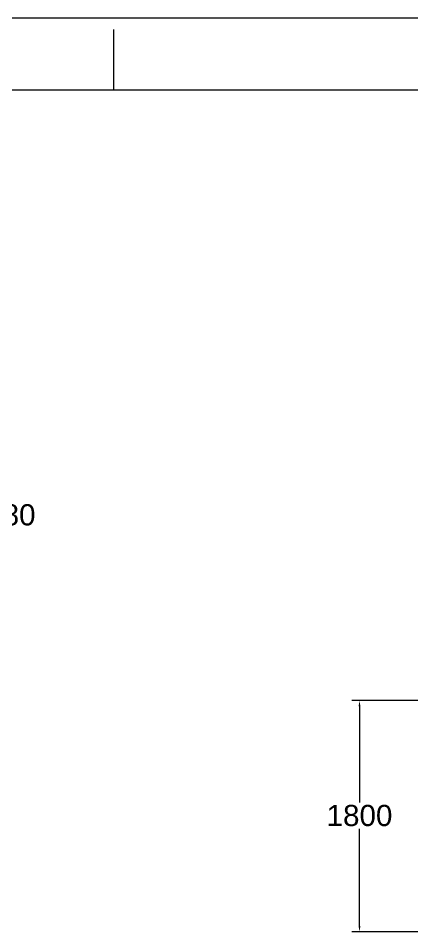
# Model space of a CAD drawing. Header units: millimetres. Extents: x 2 to 671028, y -1 to 511258.
# Drawn here: x 148864 to 226684, y 330521 to 511258 of the extents above; entities that cross this region are included whole.
import ezdxf
from ezdxf.enums import TextEntityAlignment as Align

# ---------------------------------------------------------------- set-up
doc = ezdxf.new("R2010")
doc.units = ezdxf.units.MM
doc.header["$LTSCALE"] = 25.4
doc.layers.get('Defpoints').update_dxf_attribs({"lineweight": 5})
doc.layers.add('Title Block', color=7, linetype='Continuous', lineweight=5)
doc.styles.add('ACANSTS', font='romans.shx', dxfattribs={"height": 25.4})
doc.styles.add('Roman', font='arial.ttf')
doc.styles.get("Standard").update_dxf_attribs({"font": 'arial.ttf'})
doc.dimstyles.new('ISO-25', dxfattribs={"dimscale": 30, "dimtxt": 38.1, "dimasz": 38.1, "dimexe": 50.8, "dimexo": 50.8, "dimgap": 15.875, "dimtad": 1, "dimtih": 1, "dimtoh": 1, "dimdec": 1, "dimlfac": 0.03937, "dimdsep": 46, "dimtxsty": 'Standard', "dimcen": 63.5, "dimclrd": 7, "dimclre": 7, "dimclrt": 7, "dimadec": 0, "dimazin": 0, "dimtfac": 1, "dimtdec": 1, "dimtmove": 0, "dimatfit": 3, "dimfxl": 25.4, "dimlwd": 5, "dimlwe": 5, "dimarcsym": 0})

# ---------------------------------------------------------------- blocks, each defined once
blk = doc.blocks.new('*D43')
at = {"color": 7, "linetype": 'Continuous', "lineweight": 5, "transparency": 16777216}
for p, q in [((129653, 475747), (147291, 475747)), ((145767, 474604), (145767, 415597)), ((145767, 370719), (145767, 410365)), ((145081, 369576), (144243, 369576))]:
    blk.add_line(p, q, dxfattribs=at)
at = {"color": 7, "transparency": 16777216}
for points in [[(145577, 474604), (145958, 474604), (145767, 475747)], [(145577, 370719), (145958, 370719), (145767, 369576)]]:
    blk.add_solid(points, dxfattribs=at)
at = {"layer": 'Defpoints', "color": 0, "transparency": 16777216}
for p in [(128129, 475747), (145767, 475747), (146605, 369576)]:
    blk.add_point(p, dxfattribs=at)
at = {"color": 7, "lineweight": 5, "transparency": 16777216, "insert": (145767, 412981), "char_height": 4191, "attachment_point": 5, "style": 'Roman'}
blk.add_mtext('4180', dxfattribs=at)
blk = doc.blocks.new('*D29')
at = {"color": 7, "linetype": 'Continuous', "lineweight": 5, "transparency": 16777216}
for p, q in [((232442, 376241), (214830, 376241)), ((216354, 375098), (216354, 356113)), ((216354, 331664), (216354, 350880)), ((232442, 330521), (214830, 330521))]:
    blk.add_line(p, q, dxfattribs=at)
at = {"color": 7, "transparency": 16777216}
for points in [[(216163, 375098), (216544, 375098), (216354, 376241)], [(216163, 331664), (216544, 331664), (216354, 330521)]]:
    blk.add_solid(points, dxfattribs=at)
at = {"layer": 'Defpoints', "color": 0, "transparency": 16777216}
for p in [(233966, 376241), (216354, 330521), (233966, 330521)]:
    blk.add_point(p, dxfattribs=at)
at = {"color": 7, "lineweight": 5, "transparency": 16777216, "insert": (216354, 353496), "char_height": 4191, "attachment_point": 5, "style": 'Roman'}
blk.add_mtext('1800', dxfattribs=at)
blk = doc.blocks.new('LONE STAR BLOWER TITLE BLOCK (SIZE A)')
at = {"layer": 'Title Block', "lineweight": 15}
for p, q in [((600.08, 457.2), (0, 457.2)), ((150.02, 444.5), (150.02, 455.22)), ((587.38, 444.5), (12.7, 444.5)), ((587.38, 444.5), (12.7, 444.5))]:
    blk.add_line(p, q, dxfattribs=at)
at = {"layer": 'Title Block', "lineweight": 15, "style": 'ACANSTS'}
for tag, p, height in [('DRAWN_BY', (375.45, 58.16), 3.43), ('DRAWN_DATE', (402.66, 58.47), 3.43), ('DRAWING_SUBTITLE', (450.18, 50.21), 5.14), ('CHECKED_BY', (376.02, 49.37), 3.43), ('CHECK_DATE', (402.18, 49.5), 3.43), ('ENGINEER', (375.87, 40.95), 3.43), ('ENG_DATE', (401.95, 40.92), 3.43), ('DRAWING_SUBTITLE', (450.12, 39.35), 5.14), ('MANUFACTURING', (375.76, 32.38), 3.43), ('MFG_DATE', (401.98, 32.46), 3.43), ('CONTROL', (375.76, 23.81), 3.43), ('CONTROL_DATE', (401.98, 23.88), 3.43), ('CAGE_CODE', (455.36, 23.27), 3.43), ('MODEL_FILE_NAME', (230.14, 15.52), 3.43), ('APPROVED_BY', (375.47, 14.54), 3.43), ('APPROVAL_DATE', (401.77, 14.47), 3.43)]:
    blk.add_attdef(tag, p, '', height=height, dxfattribs=at)
at = {"layer": 'Title Block', "lineweight": 15, "style": 'Roman', "flags": 8}
for tag, height, p in [('DWG_NUMBER', 7.14, (484.29, 29.15)), ('SCALE', 3.43, (459.83, 17.88)), ('SHEETNUMBER', 3.43, (539.89, 17.88)), ('TOTA_SHEETS', 3.43, (556.11, 17.82))]:
    blk.add_attdef(tag, text='', height=height, dxfattribs=at).set_placement(p, align=Align.TOP_LEFT)
at = {"layer": 'Title Block', "lineweight": 15, "style": 'ACANSTS'}
blk.add_attdef('REVISION', text='', height=3.43, dxfattribs=at).set_placement((580.38, 22.69), align=Align.CENTER)

msp = doc.modelspace()

# ---------------------------------------------------------------- block references
at = {"xscale": 1118.237794126772, "yscale": 1118.237794126772, "zscale": 1118.237794126772}
msp.add_blockref('LONE STAR BLOWER TITLE BLOCK (SIZE A)', (1.55, -0.56), dxfattribs=at)

# ---------------------------------------------------------------- dimensions: what is measured, and where the dimension line sits
at = {"color": 7, "lineweight": 5}
for base, p1, p2, picture, middle in [((145767.15, 475746.67), (146605.15, 369575.54), (128128.72, 475746.67), '*D43', (145767.15, 412980.89)), ((216353.93, 330520.93), (233965.57, 376240.93), (233965.57, 330520.93), '*D29', (216353.93, 353496.46))]:
    dim = msp.add_linear_dim(base=base, p1=p1, p2=p2, angle=90, dimstyle='ISO-25', override={"dimscale": 30, "dimtxt": 139.7, "dimpost": '\\X', "dimtxsty": 'Roman', "dimtmove": 1}, dxfattribs=at)
    dim.commit()
    dim.dimension.update_dxf_attribs({"geometry": picture, "text_midpoint": middle, "dimtype": 160})

doc.saveas('drawing.dxf')
